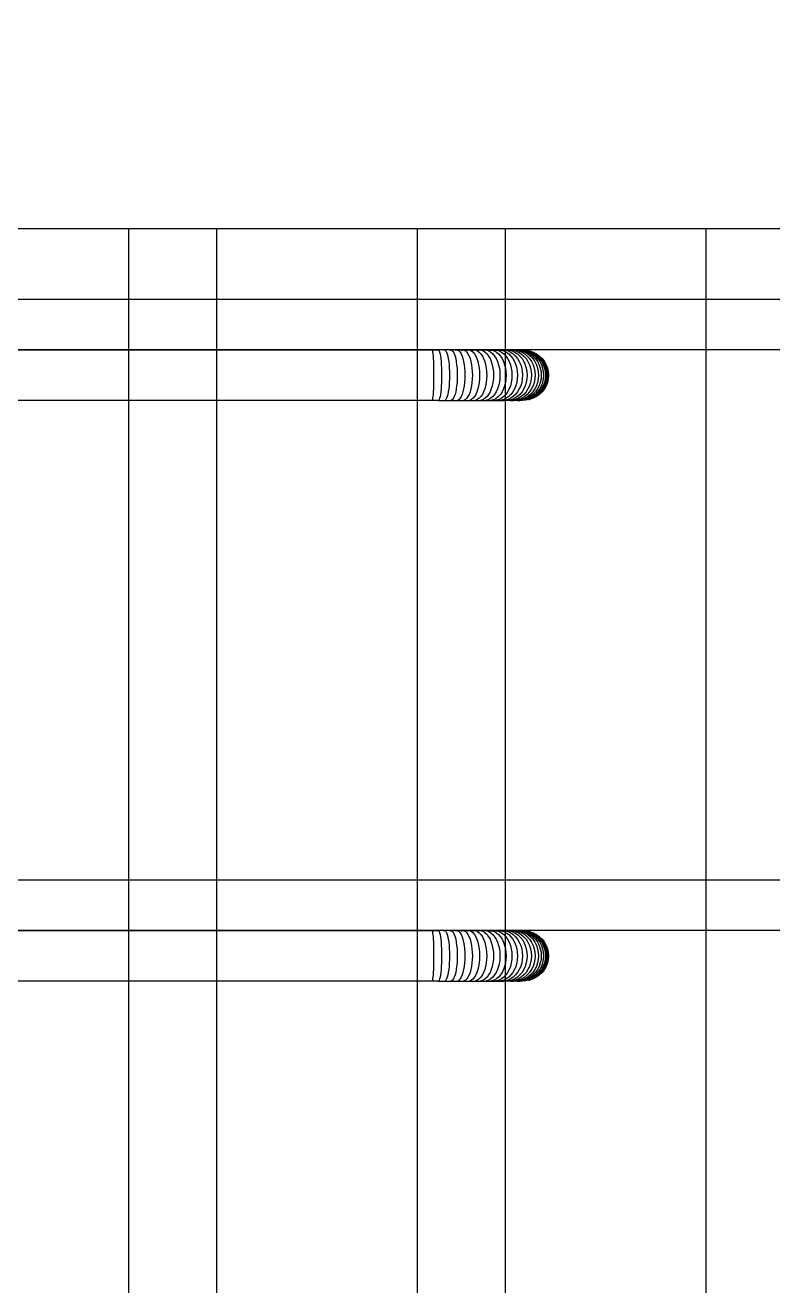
# Model space of a CAD drawing. Header units: inches. Extents: x 31 to 716, y 21 to 143.
# Drawn here: x 224.94 to 226.17, y 84.059 to 86.133 of the extents above; entities that cross this region are included whole.
import ezdxf

# ---------------------------------------------------------------- set-up
doc = ezdxf.new("R2010")
doc.units = ezdxf.units.IN
doc.header["$MEASUREMENT"] = 0
doc.layers.add('A-LIN-10', color=1, linetype='Continuous')
doc.layers.add('INNO-RFT-Y', color=2, linetype='Continuous')

# ---------------------------------------------------------------- blocks, each defined once
blk = doc.blocks.new('rebar red')
at = {"color": 1}
for p, q in [((-50.96601, -96.53518), (-50.74187, -96.53518)), ((-50.74247, -96.53526), (-50.74187, -96.53518)), ((-50.74187, -96.53518), (-50.74127, -96.53526)), ((-50.74187, -96.53518), (-50.73662, -96.53518)), ((-50.73662, -96.53518), (-50.73482, -96.53518)), ((-50.73662, -96.53518), (-50.7348, -96.5352)), ((-50.73489, -96.53526), (-50.73485, -96.53526)), ((-50.73485, -96.53526), (-50.73482, -96.53518)), ((-50.73485, -96.53526), (-50.7348, -96.5352)), ((-50.73482, -96.53518), (-50.7348, -96.5352)), ((-50.73482, -96.53518), (-50.73478, -96.53518)), ((-50.7348, -96.5352), (-50.73478, -96.53518)), ((-50.7348, -96.5352), (-50.73303, -96.53518)), ((-50.7348, -96.5352), (-50.73475, -96.53526)), ((-50.73478, -96.53518), (-50.73303, -96.53518)), ((-50.73478, -96.53518), (-50.73475, -96.53526)), ((-50.73475, -96.53526), (-50.73469, -96.53547)), ((-50.73475, -96.53526), (-50.73471, -96.53526)), ((-50.73469, -96.53547), (-50.73463, -96.53583)), ((-50.73463, -96.53583), (-50.73457, -96.53632)), ((-50.73457, -96.53632), (-50.73451, -96.53694)), ((-50.73451, -96.53694), (-50.73447, -96.53767)), ((-50.73447, -96.53767), (-50.73442, -96.53849)), ((-50.73316, -96.53526), (-50.73308, -96.53526)), ((-50.73308, -96.53526), (-50.73303, -96.53518)), ((-50.73308, -96.53526), (-50.73299, -96.5352)), ((-50.73303, -96.53518), (-50.73299, -96.5352)), ((-50.73299, -96.5352), (-50.73295, -96.53518)), ((-50.73295, -96.53518), (-50.7329, -96.53526)), ((-50.73125, -96.53518), (-50.73295, -96.53518)), ((-50.7329, -96.53526), (-50.73277, -96.53547)), ((-50.7329, -96.53526), (-50.73281, -96.53526)), ((-50.73277, -96.53547), (-50.73264, -96.53583)), ((-50.73264, -96.53583), (-50.73252, -96.53632)), ((-50.73252, -96.53632), (-50.73241, -96.53694)), ((-50.73241, -96.53694), (-50.73232, -96.53767)), ((-50.73232, -96.53767), (-50.73224, -96.53849)), ((-50.73145, -96.53526), (-50.73134, -96.53526)), ((-50.73134, -96.53526), (-50.73125, -96.53518)), ((-50.73125, -96.53518), (-50.73119, -96.5352)), ((-50.73119, -96.5352), (-50.73113, -96.53518)), ((-50.73113, -96.53518), (-50.73105, -96.53526)), ((-50.7295, -96.53518), (-50.73113, -96.53518)), ((-50.73105, -96.53526), (-50.73086, -96.53547)), ((-50.73105, -96.53526), (-50.73093, -96.53526)), ((-50.73086, -96.53547), (-50.73067, -96.53583)), ((-50.73067, -96.53583), (-50.7305, -96.53632)), ((-50.7305, -96.53632), (-50.73033, -96.53694)), ((-50.73033, -96.53694), (-50.73019, -96.53767)), ((-50.73019, -96.53767), (-50.73007, -96.53849)), ((-50.72977, -96.53526), (-50.72961, -96.53526)), ((-50.72961, -96.53526), (-50.7295, -96.53518)), ((-50.7295, -96.53518), (-50.72942, -96.5352)), ((-50.72942, -96.5352), (-50.72934, -96.53518)), ((-50.72934, -96.53518), (-50.72924, -96.53526)), ((-50.72778, -96.53518), (-50.72934, -96.53518)), ((-50.72924, -96.53526), (-50.72898, -96.53547)), ((-50.72924, -96.53526), (-50.72907, -96.53526)), ((-50.72898, -96.53547), (-50.72873, -96.53583)), ((-50.72873, -96.53583), (-50.72849, -96.53632)), ((-50.72849, -96.53632), (-50.72828, -96.53694)), ((-50.72828, -96.53694), (-50.72809, -96.53767)), ((-50.72811, -96.53526), (-50.72792, -96.53526)), ((-50.72809, -96.53767), (-50.72793, -96.53849)), ((-50.72792, -96.53526), (-50.72778, -96.53518)), ((-50.72778, -96.53518), (-50.72768, -96.5352)), ((-50.72758, -96.53518), (-50.72768, -96.5352)), ((-50.72758, -96.53518), (-50.72745, -96.53526)), ((-50.7261, -96.53518), (-50.72758, -96.53518)), ((-50.72745, -96.53526), (-50.72713, -96.53547)), ((-50.72745, -96.53526), (-50.72725, -96.53526)), ((-50.72713, -96.53547), (-50.72682, -96.53583)), ((-50.72682, -96.53583), (-50.72653, -96.53632)), ((-50.72653, -96.53632), (-50.72626, -96.53694)), ((-50.72649, -96.53526), (-50.72627, -96.53526)), ((-50.72627, -96.53526), (-50.7261, -96.53518)), ((-50.72626, -96.53694), (-50.72603, -96.53767)), ((-50.7261, -96.53518), (-50.72598, -96.5352)), ((-50.72603, -96.53767), (-50.72583, -96.53849)), ((-50.72598, -96.5352), (-50.72587, -96.53518)), ((-50.72587, -96.53518), (-50.7257, -96.53526)), ((-50.72446, -96.53518), (-50.72587, -96.53518)), ((-50.7257, -96.53526), (-50.72532, -96.53547)), ((-50.7257, -96.53526), (-50.72547, -96.53526)), ((-50.72532, -96.53547), (-50.72495, -96.53583)), ((-50.72495, -96.53583), (-50.72461, -96.53632)), ((-50.72491, -96.53526), (-50.72466, -96.53526)), ((-50.72466, -96.53526), (-50.72446, -96.53518)), ((-50.72461, -96.53632), (-50.72429, -96.53694)), ((-50.72446, -96.53518), (-50.72433, -96.5352)), ((-50.72433, -96.5352), (-50.7242, -96.53518)), ((-50.72429, -96.53694), (-50.72401, -96.53767)), ((-50.7242, -96.53518), (-50.724, -96.53526)), ((-50.72287, -96.53518), (-50.7242, -96.53518)), ((-50.72401, -96.53767), (-50.72378, -96.53849)), ((-50.724, -96.53526), (-50.72356, -96.53547)), ((-50.724, -96.53526), (-50.72374, -96.53526)), ((-50.72356, -96.53547), (-50.72313, -96.53583)), ((-50.72338, -96.53526), (-50.72311, -96.53526)), ((-50.72313, -96.53583), (-50.72274, -96.53632)), ((-50.72311, -96.53526), (-50.72287, -96.53518)), ((-50.72287, -96.53518), (-50.72273, -96.5352)), ((-50.72274, -96.53632), (-50.72237, -96.53694)), ((-50.72273, -96.5352), (-50.72258, -96.53518)), ((-50.72258, -96.53518), (-50.72236, -96.53526)), ((-50.72134, -96.53518), (-50.72258, -96.53518)), ((-50.72237, -96.53694), (-50.72205, -96.53767)), ((-50.72236, -96.53526), (-50.72186, -96.53547)), ((-50.72236, -96.53526), (-50.72206, -96.53526)), ((-50.72205, -96.53767), (-50.72178, -96.53849)), ((-50.72191, -96.53526), (-50.72161, -96.53526)), ((-50.72186, -96.53547), (-50.72137, -96.53583)), ((-50.72161, -96.53526), (-50.72134, -96.53518)), ((-50.72137, -96.53583), (-50.72092, -96.53632)), ((-50.72134, -96.53518), (-50.72119, -96.5352)), ((-50.72119, -96.5352), (-50.72103, -96.53518)), ((-50.72103, -96.53518), (-50.72077, -96.53526)), ((-50.71988, -96.53518), (-50.72103, -96.53518)), ((-50.72092, -96.53632), (-50.72051, -96.53694)), ((-50.72077, -96.53526), (-50.72021, -96.53547)), ((-50.72077, -96.53526), (-50.72019, -96.53526)), ((-50.72051, -96.53694), (-50.72015, -96.53767)), ((-50.72021, -96.53547), (-50.71968, -96.53583)), ((-50.72019, -96.53526), (-50.71988, -96.53518)), ((-50.72015, -96.53767), (-50.71984, -96.53849)), ((-50.71988, -96.53518), (-50.71972, -96.5352)), ((-50.71972, -96.5352), (-50.71955, -96.53518)), ((-50.71968, -96.53583), (-50.71918, -96.53632)), ((-50.71955, -96.53518), (-50.71925, -96.53526)), ((-50.71849, -96.53518), (-50.71955, -96.53518)), ((-50.71925, -96.53526), (-50.71916, -96.53526)), ((-50.71918, -96.53632), (-50.71872, -96.53694)), ((-50.71916, -96.53526), (-50.71904, -96.53524)), ((-50.71916, -96.53526), (-50.71864, -96.53547)), ((-50.71904, -96.53524), (-50.71892, -96.53526)), ((-50.71892, -96.53526), (-50.71884, -96.53526)), ((-50.71884, -96.53526), (-50.71849, -96.53518)), ((-50.71884, -96.53526), (-50.7179, -96.53526)), ((-50.71872, -96.53694), (-50.71832, -96.53767)), ((-50.71864, -96.53547), (-50.71806, -96.53583)), ((-50.71849, -96.53518), (-50.71832, -96.5352)), ((-50.71832, -96.5352), (-50.71815, -96.53518)), ((-50.71832, -96.53767), (-50.71798, -96.53849)), ((-50.71815, -96.53518), (-50.7179, -96.53526)), ((-50.71806, -96.53583), (-50.71751, -96.53632)), ((-50.7179, -96.53526), (-50.71785, -96.53525)), ((-50.71785, -96.53525), (-50.71781, -96.53526)), ((-50.71767, -96.53523), (-50.71781, -96.53526)), ((-50.71781, -96.53526), (-50.71715, -96.53547)), ((-50.71767, -96.53523), (-50.71756, -96.53526)), ((-50.71756, -96.53526), (-50.71751, -96.53525)), ((-50.71751, -96.53525), (-50.71746, -96.53526)), ((-50.71751, -96.53632), (-50.71701, -96.53694)), ((-50.71746, -96.53526), (-50.71717, -96.53518)), ((-50.71746, -96.53526), (-50.71671, -96.53526)), ((-50.71717, -96.53518), (-50.717, -96.5352)), ((-50.71715, -96.53547), (-50.71652, -96.53583)), ((-50.71701, -96.53694), (-50.71657, -96.53767)), ((-50.71683, -96.53518), (-50.717, -96.5352)), ((-50.717, -96.5352), (-50.71671, -96.53526)), ((-50.71683, -96.53518), (-50.71658, -96.53524)), ((-50.71671, -96.53526), (-50.71658, -96.53524)), ((-50.71658, -96.53524), (-50.71645, -96.53526)), ((-50.71657, -96.53767), (-50.71619, -96.53849)), ((-50.71652, -96.53583), (-50.71592, -96.53632)), ((-50.71639, -96.53523), (-50.71645, -96.53526)), ((-50.71645, -96.53526), (-50.71638, -96.53526)), ((-50.71623, -96.53524), (-50.71639, -96.53523)), ((-50.71638, -96.53526), (-50.71623, -96.53524)), ((-50.71638, -96.53526), (-50.71574, -96.53547)), ((-50.71623, -96.53524), (-50.71609, -96.53526)), ((-50.71609, -96.53526), (-50.71594, -96.53518)), ((-50.71609, -96.53526), (-50.71577, -96.5352)), ((-50.71609, -96.53526), (-50.71561, -96.53526)), ((-50.71594, -96.53518), (-50.71577, -96.5352)), ((-50.71592, -96.53632), (-50.71538, -96.53694)), ((-50.71577, -96.5352), (-50.71559, -96.53518)), ((-50.71577, -96.5352), (-50.71561, -96.53526)), ((-50.71574, -96.53547), (-50.71506, -96.53583)), ((-50.71561, -96.53526), (-50.71539, -96.53524)), ((-50.71559, -96.53518), (-50.71539, -96.53524)), ((-50.71539, -96.53524), (-50.71528, -96.53526)), ((-50.71538, -96.53694), (-50.7149, -96.53767)), ((-50.71528, -96.53526), (-50.71523, -96.53525)), ((-50.71521, -96.53522), (-50.71523, -96.53525)), ((-50.71523, -96.53525), (-50.71517, -96.53526)), ((-50.71517, -96.53526), (-50.71521, -96.53522)), ((-50.71517, -96.53526), (-50.71504, -96.53523)), ((-50.71517, -96.53526), (-50.71442, -96.53547)), ((-50.71506, -96.53583), (-50.71442, -96.53632)), ((-50.71504, -96.53523), (-50.7148, -96.53518)), ((-50.71504, -96.53523), (-50.71481, -96.53526)), ((-50.7149, -96.53767), (-50.7145, -96.53849)), ((-50.71481, -96.53526), (-50.71461, -96.53526)), ((-50.7148, -96.53518), (-50.71463, -96.5352)), ((-50.71463, -96.5352), (-50.71445, -96.53518)), ((-50.71461, -96.53526), (-50.71445, -96.53518)), ((-50.71461, -96.53526), (-50.71428, -96.53526)), ((-50.71429, -96.53523), (-50.71445, -96.53518)), ((-50.71445, -96.53518), (-50.71428, -96.53526)), ((-50.71442, -96.53547), (-50.7137, -96.53583)), ((-50.71442, -96.53632), (-50.71384, -96.53694)), ((-50.71411, -96.53521), (-50.71429, -96.53523)), ((-50.71428, -96.53526), (-50.71413, -96.53524)), ((-50.71413, -96.53524), (-50.71411, -96.53521)), ((-50.71411, -96.53521), (-50.71399, -96.53526)), ((-50.71399, -96.53526), (-50.71395, -96.53523)), ((-50.71395, -96.53523), (-50.71375, -96.53518)), ((-50.71395, -96.53523), (-50.71319, -96.53547)), ((-50.71395, -96.53523), (-50.71369, -96.53526)), ((-50.71384, -96.53694), (-50.71333, -96.53767)), ((-50.71375, -96.53518), (-50.71359, -96.5352)), ((-50.7137, -96.53583), (-50.71302, -96.53632)), ((-50.71369, -96.53526), (-50.71363, -96.53526)), ((-50.71363, -96.53526), (-50.71359, -96.5352)), ((-50.71363, -96.53526), (-50.71338, -96.53526)), ((-50.71342, -96.53518), (-50.71359, -96.5352)), ((-50.71359, -96.5352), (-50.71338, -96.53526)), ((-50.71329, -96.53522), (-50.71342, -96.53518)), ((-50.71338, -96.53526), (-50.71329, -96.53522)), ((-50.71333, -96.53767), (-50.71289, -96.53849)), ((-50.71313, -96.53524), (-50.71329, -96.53522)), ((-50.71319, -96.53547), (-50.71243, -96.53583)), ((-50.71313, -96.53524), (-50.71296, -96.53522)), ((-50.71302, -96.53632), (-50.7124, -96.53694)), ((-50.71296, -96.53522), (-50.7128, -96.53518)), ((-50.71296, -96.53522), (-50.7129, -96.53526)), ((-50.7129, -96.53526), (-50.71287, -96.53526)), ((-50.71287, -96.53526), (-50.71271, -96.53524)), ((-50.71287, -96.53526), (-50.71207, -96.53547)), ((-50.7128, -96.53518), (-50.71264, -96.5352)), ((-50.71271, -96.53524), (-50.71264, -96.5352)), ((-50.71271, -96.53524), (-50.71258, -96.53526)), ((-50.71264, -96.5352), (-50.71248, -96.53518)), ((-50.71258, -96.53526), (-50.71255, -96.53526)), ((-50.71255, -96.53526), (-50.71239, -96.53522)), ((-50.71248, -96.53518), (-50.71239, -96.53522)), ((-50.71243, -96.53583), (-50.71172, -96.53632)), ((-50.7124, -96.53694), (-50.71185, -96.53767)), ((-50.71239, -96.53522), (-50.71224, -96.53523)), ((-50.71224, -96.53523), (-50.71216, -96.53526)), ((-50.71216, -96.53526), (-50.71207, -96.53522)), ((-50.71207, -96.53522), (-50.71203, -96.53525)), ((-50.71207, -96.53547), (-50.71127, -96.53583)), ((-50.71203, -96.53525), (-50.71196, -96.53518)), ((-50.71203, -96.53525), (-50.71192, -96.53526)), ((-50.71196, -96.53518), (-50.71186, -96.53523)), ((-50.71192, -96.53526), (-50.71186, -96.53523)), ((-50.71186, -96.53523), (-50.7118, -96.53519)), ((-50.71185, -96.53767), (-50.71139, -96.53849)), ((-50.71165, -96.53518), (-50.7118, -96.53519)), ((-50.7118, -96.53519), (-50.71174, -96.53524)), ((-50.71174, -96.53524), (-50.71165, -96.53518)), ((-50.71174, -96.53524), (-50.71158, -96.53526)), ((-50.71172, -96.53632), (-50.71106, -96.53694)), ((-50.71159, -96.53521), (-50.71165, -96.53518)), ((-50.71159, -96.53521), (-50.71155, -96.53526)), ((-50.71158, -96.53526), (-50.71155, -96.53526)), ((-50.71155, -96.53526), (-50.71146, -96.53522)), ((-50.71155, -96.53526), (-50.71105, -96.53547)), ((-50.71146, -96.53522), (-50.71143, -96.5352)), ((-50.71146, -96.53522), (-50.71132, -96.53526)), ((-50.71143, -96.5352), (-50.7113, -96.53521)), ((-50.71129, -96.53524), (-50.71143, -96.5352)), ((-50.71132, -96.53526), (-50.71129, -96.53524)), ((-50.7113, -96.53521), (-50.71121, -96.53518)), ((-50.71129, -96.53524), (-50.71117, -96.53524)), ((-50.71127, -96.53583), (-50.71052, -96.53632)), ((-50.71121, -96.53518), (-50.71117, -96.53524)), ((-50.71117, -96.53524), (-50.71113, -96.53522)), ((-50.71113, -96.53522), (-50.71108, -96.53519)), ((-50.71113, -96.53522), (-50.71104, -96.53526)), ((-50.71108, -96.53519), (-50.71094, -96.53518)), ((-50.71108, -96.53519), (-50.71101, -96.53523)), ((-50.71106, -96.53694), (-50.71049, -96.53767)), ((-50.71105, -96.53547), (-50.71021, -96.53583)), ((-50.71104, -96.53526), (-50.71085, -96.53526)), ((-50.71101, -96.53523), (-50.71094, -96.53518)), ((-50.7109, -96.53521), (-50.71094, -96.53518)), ((-50.71088, -96.53524), (-50.7109, -96.53521)), ((-50.7109, -96.53521), (-50.71085, -96.53526)), ((-50.71078, -96.53522), (-50.71088, -96.53524)), ((-50.71085, -96.53526), (-50.71078, -96.53522)), ((-50.71078, -96.53522), (-50.71076, -96.5352)), ((-50.71078, -96.53522), (-50.71072, -96.53526)), ((-50.71076, -96.5352), (-50.71064, -96.53523)), ((-50.71064, -96.53523), (-50.71072, -96.53526)), ((-50.71072, -96.53526), (-50.71065, -96.53526)), ((-50.71065, -96.53526), (-50.71055, -96.53523)), ((-50.71065, -96.53526), (-50.71064, -96.53523)), ((-50.71065, -96.53526), (-50.71014, -96.53547)), ((-50.71064, -96.53523), (-50.71058, -96.53518)), ((-50.71055, -96.53523), (-50.71064, -96.53523)), ((-50.71058, -96.53518), (-50.71055, -96.53523)), ((-50.71055, -96.53523), (-50.7105, -96.53522)), ((-50.71055, -96.53523), (-50.7105, -96.53526)), ((-50.71052, -96.53632), (-50.70984, -96.53694)), ((-50.7105, -96.53522), (-50.71045, -96.53524)), ((-50.7105, -96.53526), (-50.71045, -96.53524)), ((-50.71049, -96.53767), (-50.71, -96.53849)), ((-50.71045, -96.53524), (-50.71041, -96.53522)), ((-50.71041, -96.53522), (-50.71034, -96.53518)), ((-50.71041, -96.53522), (-50.71037, -96.53526)), ((-50.71037, -96.53526), (-50.71032, -96.53525)), ((-50.71034, -96.53518), (-50.71022, -96.53521)), ((-50.71032, -96.53525), (-50.71027, -96.53526)), ((-50.71027, -96.53526), (-50.7102, -96.53526)), ((-50.71017, -96.53524), (-50.71022, -96.53521)), ((-50.71022, -96.53521), (-50.7102, -96.53526)), ((-50.71021, -96.53583), (-50.70943, -96.53632)), ((-50.7102, -96.53526), (-50.71014, -96.53526)), ((-50.71014, -96.53526), (-50.71017, -96.53524)), ((-50.71014, -96.53526), (-50.71009, -96.53525)), ((-50.71014, -96.53547), (-50.70927, -96.53583)), ((-50.71009, -96.53525), (-50.71006, -96.53518)), ((-50.70998, -96.53526), (-50.71009, -96.53525)), ((-50.71006, -96.53518), (-50.71, -96.53521)), ((-50.71, -96.53521), (-50.70998, -96.53526)), ((-50.70998, -96.53526), (-50.70993, -96.53523)), ((-50.70993, -96.53523), (-50.70987, -96.53524)), ((-50.70987, -96.53524), (-50.70985, -96.53518)), ((-50.70987, -96.53524), (-50.7098, -96.53522)), ((-50.7098, -96.53522), (-50.70985, -96.53518)), ((-50.70984, -96.53694), (-50.70923, -96.53767)), ((-50.7098, -96.53522), (-50.70974, -96.53523)), ((-50.70974, -96.53523), (-50.70971, -96.53521)), ((-50.70974, -96.53523), (-50.70934, -96.53547)), ((-50.70971, -96.53521), (-50.70965, -96.53518)), ((-50.70962, -96.53521), (-50.70971, -96.53521)), ((-50.70965, -96.53518), (-50.70962, -96.53521)), ((-50.70962, -96.53521), (-50.7096, -96.53522)), ((-50.70962, -96.53521), (-50.70961, -96.53526)), ((-50.70961, -96.53526), (-50.7096, -96.53522)), ((-50.70961, -96.53526), (-50.70866, -96.53547)), ((-50.70961, -96.53526), (-50.70936, -96.53526)), ((-50.7096, -96.53522), (-50.70952, -96.53521)), ((-50.70949, -96.53518), (-50.70952, -96.53521)), ((-50.70952, -96.53521), (-50.70949, -96.53521)), ((-50.70945, -96.5352), (-50.70949, -96.53518)), ((-50.70949, -96.53521), (-50.70945, -96.5352)), ((-50.70939, -96.5352), (-50.70945, -96.5352)), ((-50.70943, -96.53632), (-50.70872, -96.53694)), ((-50.70939, -96.5352), (-50.70935, -96.53518)), ((-50.70939, -96.5352), (-50.70936, -96.53526)), ((-50.70936, -96.53526), (-50.70931, -96.5352)), ((-50.70936, -96.53526), (-50.70907, -96.53526)), ((-50.70935, -96.53518), (-50.70931, -96.5352)), ((-50.70934, -96.53547), (-50.70845, -96.53583)), ((-50.70925, -96.53518), (-50.70931, -96.5352)), ((-50.70927, -96.53583), (-50.70847, -96.53632)), ((-50.70921, -96.53519), (-50.70925, -96.53518)), ((-50.70923, -96.53767), (-50.70872, -96.53849)), ((-50.70921, -96.53519), (-50.70918, -96.53518)), ((-50.70915, -96.53518), (-50.70921, -96.53519)), ((-50.70918, -96.53518), (-50.70912, -96.53518)), ((-50.70918, -96.53518), (-50.70915, -96.53518)), ((-50.70912, -96.53518), (-50.70915, -96.53518)), ((-50.70915, -96.53518), (-50.70907, -96.53526)), ((-50.70912, -96.53518), (-50.70886, -96.53526)), ((-50.70907, -96.53526), (-50.7081, -96.53547)), ((-50.70907, -96.53526), (-50.70886, -96.53526)), ((-50.7081, -96.53526), (-50.70886, -96.53526)), ((-50.70872, -96.53694), (-50.70809, -96.53767)), ((-50.70866, -96.53547), (-50.70775, -96.53583)), ((-50.70847, -96.53632), (-50.70773, -96.53694)), ((-50.70845, -96.53583), (-50.70762, -96.53632)), ((-50.7081, -96.53526), (-50.70734, -96.53547)), ((-50.7081, -96.53526), (-50.70766, -96.53547)), ((-50.7081, -96.53547), (-50.70717, -96.53583)), ((-50.70809, -96.53767), (-50.70756, -96.53849)), ((-50.70775, -96.53583), (-50.70689, -96.53632)), ((-50.70773, -96.53694), (-50.70708, -96.53767)), ((-50.70766, -96.53547), (-50.70672, -96.53583)), ((-50.70762, -96.53632), (-50.70686, -96.53694)), ((-50.70734, -96.53547), (-50.70704, -96.53547)), ((-50.70717, -96.53583), (-50.7063, -96.53632)), ((-50.70708, -96.53767), (-50.70653, -96.53849)), ((-50.70704, -96.53547), (-50.70628, -96.53583)), ((-50.70704, -96.53547), (-50.70639, -96.53583)), ((-50.70689, -96.53632), (-50.70612, -96.53694)), ((-50.70686, -96.53694), (-50.70619, -96.53767)), ((-50.70672, -96.53583), (-50.70583, -96.53632)), ((-50.70639, -96.53583), (-50.7055, -96.53632)), ((-50.7063, -96.53632), (-50.7055, -96.53694)), ((-50.70613, -96.53583), (-50.70628, -96.53583)), ((-50.70619, -96.53767), (-50.70562, -96.53849)), ((-50.70613, -96.53583), (-50.7053, -96.53632)), ((-50.70613, -96.53583), (-50.70604, -96.53583)), ((-50.70612, -96.53694), (-50.70543, -96.53767)), ((-50.70604, -96.53583), (-50.70511, -96.53632)), ((-50.70583, -96.53632), (-50.70503, -96.53694)), ((-50.7055, -96.53632), (-50.70468, -96.53694)), ((-50.7055, -96.53694), (-50.7048, -96.53767)), ((-50.70543, -96.53767), (-50.70485, -96.53849)), ((-50.7053, -96.53632), (-50.70523, -96.53632)), ((-50.70523, -96.53632), (-50.70448, -96.53694)), ((-50.70511, -96.53632), (-50.70426, -96.53694)), ((-50.70503, -96.53694), (-50.70431, -96.53767)), ((-50.7048, -96.53767), (-50.70421, -96.53849)), ((-50.70468, -96.53694), (-50.70396, -96.53767)), ((-50.70448, -96.53694), (-50.70375, -96.53767)), ((-50.70448, -96.53694), (-50.70441, -96.53694)), ((-50.70441, -96.53694), (-50.70368, -96.53767)), ((-50.70431, -96.53767), (-50.70371, -96.53849)), ((-50.70426, -96.53694), (-50.70351, -96.53767)), ((-50.70396, -96.53767), (-50.70335, -96.53849)), ((-50.70375, -96.53767), (-50.70314, -96.53849)), ((-50.70368, -96.53767), (-50.70307, -96.53849)), ((-50.70351, -96.53767), (-50.70288, -96.53849)), ((-50.73442, -96.53849), (-50.73439, -96.53939)), ((-50.73439, -96.53939), (-50.73437, -96.54035)), ((-50.73437, -96.54035), (-50.73435, -96.54135)), ((-50.73435, -96.54135), (-50.73435, -96.54238)), ((-50.73224, -96.53849), (-50.73218, -96.53939)), ((-50.73218, -96.53939), (-50.73213, -96.54035)), ((-50.73213, -96.54035), (-50.7321, -96.54135)), ((-50.7321, -96.54135), (-50.73209, -96.54238)), ((-50.73007, -96.53849), (-50.72998, -96.53939)), ((-50.72998, -96.53939), (-50.72991, -96.54035)), ((-50.72991, -96.54035), (-50.72986, -96.54135)), ((-50.72986, -96.54135), (-50.72985, -96.54238)), ((-50.72793, -96.53849), (-50.72781, -96.53939)), ((-50.72781, -96.53939), (-50.72771, -96.54035)), ((-50.72771, -96.54035), (-50.72766, -96.54135)), ((-50.72766, -96.54135), (-50.72764, -96.54238)), ((-50.72583, -96.53849), (-50.72568, -96.53939)), ((-50.72568, -96.53939), (-50.72556, -96.54035)), ((-50.72556, -96.54035), (-50.72549, -96.54135)), ((-50.72549, -96.54135), (-50.72547, -96.54238)), ((-50.72378, -96.53849), (-50.72359, -96.53939)), ((-50.72359, -96.53939), (-50.72345, -96.54035)), ((-50.72345, -96.54035), (-50.72337, -96.54135)), ((-50.72337, -96.54135), (-50.72334, -96.54238)), ((-50.72178, -96.53849), (-50.72156, -96.53939)), ((-50.72156, -96.53939), (-50.7214, -96.54035)), ((-50.7214, -96.54035), (-50.72131, -96.54135)), ((-50.72131, -96.54135), (-50.72127, -96.54238)), ((-50.71984, -96.53849), (-50.7196, -96.53939)), ((-50.7196, -96.53939), (-50.71942, -96.54035)), ((-50.71942, -96.54035), (-50.71931, -96.54135)), ((-50.71931, -96.54135), (-50.71927, -96.54238)), ((-50.71798, -96.53849), (-50.7177, -96.53939)), ((-50.7177, -96.53939), (-50.7175, -96.54035)), ((-50.7175, -96.54035), (-50.71738, -96.54135)), ((-50.71738, -96.54135), (-50.71734, -96.54238)), ((-50.71619, -96.53849), (-50.71589, -96.53939)), ((-50.71589, -96.53939), (-50.71567, -96.54035)), ((-50.71567, -96.54035), (-50.71554, -96.54135)), ((-50.71554, -96.54135), (-50.7155, -96.54238)), ((-50.7145, -96.53849), (-50.71417, -96.53939)), ((-50.71417, -96.53939), (-50.71393, -96.54035)), ((-50.71393, -96.54035), (-50.71379, -96.54135)), ((-50.71379, -96.54135), (-50.71374, -96.54238)), ((-50.71289, -96.53849), (-50.71254, -96.53939)), ((-50.71254, -96.53939), (-50.71229, -96.54035)), ((-50.71229, -96.54035), (-50.71214, -96.54135)), ((-50.71214, -96.54135), (-50.71209, -96.54238)), ((-50.71139, -96.53849), (-50.71102, -96.53939)), ((-50.71102, -96.53939), (-50.71075, -96.54035)), ((-50.71075, -96.54035), (-50.71059, -96.54135)), ((-50.71059, -96.54135), (-50.71053, -96.54238)), ((-50.71, -96.53849), (-50.70961, -96.53939)), ((-50.70961, -96.53939), (-50.70932, -96.54035)), ((-50.70932, -96.54035), (-50.70915, -96.54135)), ((-50.70915, -96.54135), (-50.70909, -96.54238)), ((-50.70872, -96.53849), (-50.70831, -96.53939)), ((-50.70831, -96.53939), (-50.70801, -96.54035)), ((-50.70801, -96.54035), (-50.70783, -96.54135)), ((-50.70783, -96.54135), (-50.70777, -96.54238)), ((-50.70756, -96.53849), (-50.70713, -96.53939)), ((-50.70713, -96.53939), (-50.70682, -96.54035)), ((-50.70682, -96.54035), (-50.70663, -96.54135)), ((-50.70663, -96.54135), (-50.70657, -96.54238)), ((-50.70653, -96.53849), (-50.70608, -96.53939)), ((-50.70608, -96.53939), (-50.70576, -96.54035)), ((-50.70576, -96.54035), (-50.70557, -96.54135)), ((-50.70562, -96.53849), (-50.70516, -96.53939)), ((-50.70557, -96.54135), (-50.7055, -96.54238)), ((-50.70516, -96.53939), (-50.70483, -96.54035)), ((-50.70485, -96.53849), (-50.70438, -96.53939)), ((-50.70483, -96.54035), (-50.70463, -96.54135)), ((-50.70463, -96.54135), (-50.70456, -96.54238)), ((-50.70438, -96.53939), (-50.70404, -96.54035)), ((-50.70421, -96.53849), (-50.70373, -96.53939)), ((-50.70404, -96.54035), (-50.70383, -96.54135)), ((-50.70383, -96.54135), (-50.70376, -96.54238)), ((-50.70373, -96.53939), (-50.70339, -96.54035)), ((-50.70371, -96.53849), (-50.70323, -96.53939)), ((-50.70339, -96.54035), (-50.70318, -96.54135)), ((-50.70335, -96.53849), (-50.70286, -96.53939)), ((-50.70323, -96.53939), (-50.70288, -96.54035)), ((-50.70318, -96.54135), (-50.7031, -96.54238)), ((-50.70314, -96.53849), (-50.70265, -96.53939)), ((-50.70307, -96.53849), (-50.70258, -96.53939)), ((-50.70288, -96.53849), (-50.70237, -96.53939)), ((-50.70288, -96.54035), (-50.70266, -96.54135)), ((-50.70286, -96.53939), (-50.70251, -96.54035)), ((-50.70266, -96.54135), (-50.70259, -96.54238)), ((-50.70265, -96.53939), (-50.70229, -96.54035)), ((-50.70258, -96.53939), (-50.70222, -96.54035)), ((-50.70251, -96.54035), (-50.70229, -96.54135)), ((-50.70246, -96.54135), (-50.70239, -96.54238)), ((-50.70237, -96.53939), (-50.702, -96.54035)), ((-50.70229, -96.54035), (-50.70207, -96.54135)), ((-50.70229, -96.54135), (-50.70222, -96.54238)), ((-50.70222, -96.54035), (-50.702, -96.54135)), ((-50.70207, -96.54135), (-50.702, -96.54238)), ((-50.702, -96.54035), (-50.70177, -96.54135)), ((-50.702, -96.54135), (-50.70193, -96.54238)), ((-50.70177, -96.54135), (-50.7017, -96.54238)), ((-50.73437, -96.5444), (-50.73439, -96.54536)), ((-50.73435, -96.5434), (-50.73437, -96.5444)), ((-50.73435, -96.54238), (-50.73435, -96.5434)), ((-50.73213, -96.5444), (-50.73218, -96.54536)), ((-50.7321, -96.5434), (-50.73213, -96.5444)), ((-50.73209, -96.54238), (-50.7321, -96.5434)), ((-50.72991, -96.5444), (-50.72998, -96.54536)), ((-50.72986, -96.5434), (-50.72991, -96.5444)), ((-50.72985, -96.54238), (-50.72986, -96.5434)), ((-50.72771, -96.5444), (-50.72781, -96.54536)), ((-50.72766, -96.5434), (-50.72771, -96.5444)), ((-50.72764, -96.54238), (-50.72766, -96.5434)), ((-50.72556, -96.5444), (-50.72568, -96.54536)), ((-50.72549, -96.5434), (-50.72556, -96.5444)), ((-50.72547, -96.54238), (-50.72549, -96.5434)), ((-50.72345, -96.5444), (-50.72359, -96.54536)), ((-50.72337, -96.5434), (-50.72345, -96.5444)), ((-50.72334, -96.54238), (-50.72337, -96.5434)), ((-50.7214, -96.5444), (-50.72156, -96.54536)), ((-50.72131, -96.5434), (-50.7214, -96.5444)), ((-50.72127, -96.54238), (-50.72131, -96.5434)), ((-50.71942, -96.5444), (-50.7196, -96.54536)), ((-50.71931, -96.5434), (-50.71942, -96.5444)), ((-50.71927, -96.54238), (-50.71931, -96.5434)), ((-50.7175, -96.5444), (-50.7177, -96.54536)), ((-50.71738, -96.5434), (-50.7175, -96.5444)), ((-50.71734, -96.54238), (-50.71738, -96.5434)), ((-50.71567, -96.5444), (-50.71589, -96.54536)), ((-50.71554, -96.5434), (-50.71567, -96.5444)), ((-50.7155, -96.54238), (-50.71554, -96.5434)), ((-50.71393, -96.5444), (-50.71417, -96.54536)), ((-50.71379, -96.5434), (-50.71393, -96.5444)), ((-50.71374, -96.54238), (-50.71379, -96.5434)), ((-50.71229, -96.5444), (-50.71254, -96.54536)), ((-50.71214, -96.5434), (-50.71229, -96.5444)), ((-50.71209, -96.54238), (-50.71214, -96.5434)), ((-50.71075, -96.5444), (-50.71102, -96.54536)), ((-50.71059, -96.5434), (-50.71075, -96.5444)), ((-50.71053, -96.54238), (-50.71059, -96.5434)), ((-50.70932, -96.5444), (-50.70961, -96.54536)), ((-50.70915, -96.5434), (-50.70932, -96.5444)), ((-50.70909, -96.54238), (-50.70915, -96.5434)), ((-50.70801, -96.5444), (-50.70831, -96.54536)), ((-50.70783, -96.5434), (-50.70801, -96.5444)), ((-50.70777, -96.54238), (-50.70783, -96.5434)), ((-50.70682, -96.5444), (-50.70713, -96.54536)), ((-50.70663, -96.5434), (-50.70682, -96.5444)), ((-50.70657, -96.54238), (-50.70663, -96.5434)), ((-50.70576, -96.5444), (-50.70608, -96.54536)), ((-50.70557, -96.5434), (-50.70576, -96.5444)), ((-50.7055, -96.54238), (-50.70557, -96.5434)), ((-50.70483, -96.5444), (-50.70516, -96.54536)), ((-50.70463, -96.5434), (-50.70483, -96.5444)), ((-50.70456, -96.54238), (-50.70463, -96.5434)), ((-50.70404, -96.5444), (-50.70438, -96.54536)), ((-50.70383, -96.5434), (-50.70404, -96.5444)), ((-50.70376, -96.54238), (-50.70383, -96.5434)), ((-50.70339, -96.5444), (-50.70373, -96.54536)), ((-50.70318, -96.5434), (-50.70339, -96.5444)), ((-50.70288, -96.5444), (-50.70323, -96.54536)), ((-50.7031, -96.54238), (-50.70318, -96.5434)), ((-50.70266, -96.5434), (-50.70288, -96.5444)), ((-50.70251, -96.5444), (-50.70286, -96.54536)), ((-50.70259, -96.54238), (-50.70266, -96.5434)), ((-50.70229, -96.5444), (-50.70265, -96.54536)), ((-50.70222, -96.5444), (-50.70258, -96.54536)), ((-50.70229, -96.5434), (-50.70251, -96.5444)), ((-50.70239, -96.54238), (-50.70246, -96.5434)), ((-50.702, -96.5444), (-50.70237, -96.54536)), ((-50.70222, -96.54238), (-50.70229, -96.5434)), ((-50.70207, -96.5434), (-50.70229, -96.5444)), ((-50.702, -96.5434), (-50.70222, -96.5444)), ((-50.702, -96.54238), (-50.70207, -96.5434)), ((-50.70193, -96.54238), (-50.702, -96.5434)), ((-50.70177, -96.5434), (-50.702, -96.5444)), ((-50.7017, -96.54238), (-50.70177, -96.5434)), ((-50.73457, -96.54843), (-50.73463, -96.54892)), ((-50.73451, -96.54781), (-50.73457, -96.54843)), ((-50.73447, -96.54709), (-50.73451, -96.54781)), ((-50.73442, -96.54626), (-50.73447, -96.54709)), ((-50.73439, -96.54536), (-50.73442, -96.54626)), ((-50.73252, -96.54843), (-50.73264, -96.54892)), ((-50.73241, -96.54781), (-50.73252, -96.54843)), ((-50.73232, -96.54709), (-50.73241, -96.54781)), ((-50.73224, -96.54626), (-50.73232, -96.54709)), ((-50.73218, -96.54536), (-50.73224, -96.54626)), ((-50.7305, -96.54843), (-50.73067, -96.54892)), ((-50.73033, -96.54781), (-50.7305, -96.54843)), ((-50.73019, -96.54709), (-50.73033, -96.54781)), ((-50.73007, -96.54626), (-50.73019, -96.54709)), ((-50.72998, -96.54536), (-50.73007, -96.54626)), ((-50.72849, -96.54843), (-50.72873, -96.54892)), ((-50.72828, -96.54781), (-50.72849, -96.54843)), ((-50.72809, -96.54709), (-50.72828, -96.54781)), ((-50.72793, -96.54626), (-50.72809, -96.54709)), ((-50.72781, -96.54536), (-50.72793, -96.54626)), ((-50.72653, -96.54843), (-50.72682, -96.54892)), ((-50.72626, -96.54781), (-50.72653, -96.54843)), ((-50.72603, -96.54709), (-50.72626, -96.54781)), ((-50.72583, -96.54626), (-50.72603, -96.54709)), ((-50.72568, -96.54536), (-50.72583, -96.54626)), ((-50.72461, -96.54843), (-50.72495, -96.54892)), ((-50.72429, -96.54781), (-50.72461, -96.54843)), ((-50.72401, -96.54709), (-50.72429, -96.54781)), ((-50.72378, -96.54626), (-50.72401, -96.54709)), ((-50.72359, -96.54536), (-50.72378, -96.54626)), ((-50.72274, -96.54843), (-50.72313, -96.54892)), ((-50.72237, -96.54781), (-50.72274, -96.54843)), ((-50.72205, -96.54709), (-50.72237, -96.54781)), ((-50.72178, -96.54626), (-50.72205, -96.54709)), ((-50.72156, -96.54536), (-50.72178, -96.54626)), ((-50.72092, -96.54843), (-50.72137, -96.54892)), ((-50.72051, -96.54781), (-50.72092, -96.54843)), ((-50.72015, -96.54709), (-50.72051, -96.54781)), ((-50.71984, -96.54626), (-50.72015, -96.54709)), ((-50.7196, -96.54536), (-50.71984, -96.54626)), ((-50.71918, -96.54843), (-50.71968, -96.54892)), ((-50.71872, -96.54781), (-50.71918, -96.54843)), ((-50.71832, -96.54709), (-50.71872, -96.54781)), ((-50.71798, -96.54626), (-50.71832, -96.54709)), ((-50.71751, -96.54843), (-50.71806, -96.54892)), ((-50.7177, -96.54536), (-50.71798, -96.54626)), ((-50.71701, -96.54781), (-50.71751, -96.54843)), ((-50.71657, -96.54709), (-50.71701, -96.54781)), ((-50.71619, -96.54626), (-50.71657, -96.54709)), ((-50.71592, -96.54843), (-50.71652, -96.54892)), ((-50.71589, -96.54536), (-50.71619, -96.54626)), ((-50.71538, -96.54781), (-50.71592, -96.54843)), ((-50.7149, -96.54709), (-50.71538, -96.54781)), ((-50.71442, -96.54843), (-50.71506, -96.54892)), ((-50.7145, -96.54626), (-50.7149, -96.54709)), ((-50.71417, -96.54536), (-50.7145, -96.54626)), ((-50.71384, -96.54781), (-50.71442, -96.54843)), ((-50.71333, -96.54709), (-50.71384, -96.54781)), ((-50.71302, -96.54843), (-50.7137, -96.54892)), ((-50.71289, -96.54626), (-50.71333, -96.54709)), ((-50.7124, -96.54781), (-50.71302, -96.54843)), ((-50.71254, -96.54536), (-50.71289, -96.54626)), ((-50.71172, -96.54843), (-50.71243, -96.54892)), ((-50.71185, -96.54709), (-50.7124, -96.54781)), ((-50.71139, -96.54626), (-50.71185, -96.54709)), ((-50.71106, -96.54781), (-50.71172, -96.54843)), ((-50.71102, -96.54536), (-50.71139, -96.54626)), ((-50.71052, -96.54843), (-50.71127, -96.54892)), ((-50.71049, -96.54709), (-50.71106, -96.54781)), ((-50.70984, -96.54781), (-50.71052, -96.54843)), ((-50.71, -96.54626), (-50.71049, -96.54709)), ((-50.70943, -96.54843), (-50.71021, -96.54892)), ((-50.70961, -96.54536), (-50.71, -96.54626)), ((-50.70923, -96.54709), (-50.70984, -96.54781)), ((-50.70872, -96.54781), (-50.70943, -96.54843)), ((-50.70847, -96.54843), (-50.70927, -96.54892)), ((-50.70872, -96.54626), (-50.70923, -96.54709)), ((-50.70831, -96.54536), (-50.70872, -96.54626)), ((-50.70809, -96.54709), (-50.70872, -96.54781)), ((-50.70773, -96.54781), (-50.70847, -96.54843)), ((-50.70762, -96.54843), (-50.70845, -96.54892)), ((-50.70756, -96.54626), (-50.70809, -96.54709)), ((-50.70689, -96.54843), (-50.70775, -96.54892)), ((-50.70708, -96.54709), (-50.70773, -96.54781)), ((-50.70686, -96.54781), (-50.70762, -96.54843)), ((-50.70713, -96.54536), (-50.70756, -96.54626)), ((-50.7063, -96.54843), (-50.70717, -96.54892)), ((-50.70653, -96.54626), (-50.70708, -96.54709)), ((-50.70612, -96.54781), (-50.70689, -96.54843)), ((-50.70619, -96.54709), (-50.70686, -96.54781)), ((-50.70583, -96.54843), (-50.70672, -96.54892)), ((-50.70608, -96.54536), (-50.70653, -96.54626)), ((-50.7055, -96.54843), (-50.70639, -96.54892)), ((-50.7055, -96.54781), (-50.7063, -96.54843)), ((-50.70562, -96.54626), (-50.70619, -96.54709)), ((-50.7053, -96.54843), (-50.70613, -96.54892)), ((-50.70543, -96.54709), (-50.70612, -96.54781)), ((-50.70511, -96.54843), (-50.70604, -96.54892)), ((-50.7053, -96.54843), (-50.70604, -96.54892)), ((-50.70503, -96.54781), (-50.70583, -96.54843)), ((-50.70516, -96.54536), (-50.70562, -96.54626)), ((-50.7048, -96.54709), (-50.7055, -96.54781)), ((-50.70468, -96.54781), (-50.7055, -96.54843)), ((-50.70485, -96.54626), (-50.70543, -96.54709)), ((-50.70523, -96.54843), (-50.7053, -96.54843)), ((-50.70448, -96.54781), (-50.70523, -96.54843)), ((-50.70426, -96.54781), (-50.70511, -96.54843)), ((-50.70431, -96.54709), (-50.70503, -96.54781)), ((-50.70438, -96.54536), (-50.70485, -96.54626)), ((-50.70421, -96.54626), (-50.7048, -96.54709)), ((-50.70396, -96.54709), (-50.70468, -96.54781)), ((-50.70375, -96.54709), (-50.70448, -96.54781)), ((-50.70441, -96.54781), (-50.70448, -96.54781)), ((-50.70368, -96.54709), (-50.70441, -96.54781)), ((-50.70371, -96.54626), (-50.70431, -96.54709)), ((-50.70351, -96.54709), (-50.70426, -96.54781)), ((-50.70373, -96.54536), (-50.70421, -96.54626)), ((-50.70335, -96.54626), (-50.70396, -96.54709)), ((-50.70314, -96.54626), (-50.70375, -96.54709)), ((-50.70323, -96.54536), (-50.70371, -96.54626)), ((-50.70307, -96.54626), (-50.70368, -96.54709)), ((-50.70288, -96.54626), (-50.70351, -96.54709)), ((-50.70286, -96.54536), (-50.70335, -96.54626)), ((-50.70265, -96.54536), (-50.70314, -96.54626)), ((-50.70258, -96.54536), (-50.70307, -96.54626)), ((-50.70237, -96.54536), (-50.70288, -96.54626)), ((-50.73478, -96.54957), (-50.96601, -96.54957)), ((-50.73475, -96.5495), (-50.73478, -96.54957)), ((-50.73295, -96.54957), (-50.73478, -96.54957)), ((-50.73469, -96.54928), (-50.73475, -96.5495)), ((-50.73463, -96.54892), (-50.73469, -96.54928)), ((-50.7329, -96.5495), (-50.73295, -96.54957)), ((-50.73295, -96.54957), (-50.73113, -96.54957)), ((-50.73277, -96.54928), (-50.7329, -96.5495)), ((-50.73264, -96.54892), (-50.73277, -96.54928)), ((-50.73105, -96.5495), (-50.73113, -96.54957)), ((-50.73113, -96.54957), (-50.72934, -96.54957)), ((-50.73086, -96.54928), (-50.73105, -96.5495)), ((-50.73067, -96.54892), (-50.73086, -96.54928)), ((-50.72924, -96.5495), (-50.72934, -96.54957)), ((-50.72934, -96.54957), (-50.72758, -96.54957)), ((-50.72898, -96.54928), (-50.72924, -96.5495)), ((-50.72873, -96.54892), (-50.72898, -96.54928)), ((-50.72745, -96.5495), (-50.72758, -96.54957)), ((-50.72758, -96.54957), (-50.72587, -96.54957)), ((-50.72713, -96.54928), (-50.72745, -96.5495)), ((-50.72682, -96.54892), (-50.72713, -96.54928)), ((-50.7257, -96.5495), (-50.72587, -96.54957)), ((-50.72587, -96.54957), (-50.7242, -96.54957)), ((-50.72532, -96.54928), (-50.7257, -96.5495)), ((-50.72495, -96.54892), (-50.72532, -96.54928)), ((-50.724, -96.5495), (-50.7242, -96.54957)), ((-50.7242, -96.54957), (-50.72258, -96.54957)), ((-50.72356, -96.54928), (-50.724, -96.5495)), ((-50.72313, -96.54892), (-50.72356, -96.54928)), ((-50.72236, -96.5495), (-50.72258, -96.54957)), ((-50.72258, -96.54957), (-50.72103, -96.54957)), ((-50.72186, -96.54928), (-50.72236, -96.5495)), ((-50.72137, -96.54892), (-50.72186, -96.54928)), ((-50.72077, -96.5495), (-50.72103, -96.54957)), ((-50.72103, -96.54957), (-50.71955, -96.54957)), ((-50.72021, -96.54928), (-50.72077, -96.5495)), ((-50.71968, -96.54892), (-50.72021, -96.54928)), ((-50.71925, -96.5495), (-50.71955, -96.54957)), ((-50.71955, -96.54957), (-50.71815, -96.54957)), ((-50.71864, -96.54928), (-50.71925, -96.5495)), ((-50.71806, -96.54892), (-50.71864, -96.54928)), ((-50.71781, -96.5495), (-50.71815, -96.54957)), ((-50.71815, -96.54957), (-50.71683, -96.54957)), ((-50.71715, -96.54928), (-50.71781, -96.5495)), ((-50.71652, -96.54892), (-50.71715, -96.54928)), ((-50.71645, -96.5495), (-50.71683, -96.54957)), ((-50.71683, -96.54957), (-50.71559, -96.54957)), ((-50.71574, -96.54928), (-50.71645, -96.5495)), ((-50.71506, -96.54892), (-50.71574, -96.54928)), ((-50.71517, -96.5495), (-50.71559, -96.54957)), ((-50.71559, -96.54957), (-50.71445, -96.54957)), ((-50.71442, -96.54928), (-50.71517, -96.5495)), ((-50.71399, -96.5495), (-50.71445, -96.54957)), ((-50.71342, -96.54957), (-50.71445, -96.54957)), ((-50.7137, -96.54892), (-50.71442, -96.54928)), ((-50.71319, -96.54928), (-50.71399, -96.5495)), ((-50.7129, -96.5495), (-50.71342, -96.54957)), ((-50.71248, -96.54957), (-50.71342, -96.54957)), ((-50.71243, -96.54892), (-50.71319, -96.54928)), ((-50.71207, -96.54928), (-50.7129, -96.5495)), ((-50.71192, -96.5495), (-50.71248, -96.54957)), ((-50.71248, -96.54957), (-50.71165, -96.54957)), ((-50.71127, -96.54892), (-50.71207, -96.54928)), ((-50.71105, -96.54928), (-50.71192, -96.5495)), ((-50.71104, -96.5495), (-50.71165, -96.54957)), ((-50.71058, -96.54957), (-50.71165, -96.54957)), ((-50.71021, -96.54892), (-50.71105, -96.54928)), ((-50.71014, -96.54928), (-50.71104, -96.5495)), ((-50.70934, -96.54928), (-50.71058, -96.54957)), ((-50.71058, -96.54957), (-50.70985, -96.54957)), ((-50.70927, -96.54892), (-50.71014, -96.54928)), ((-50.70961, -96.5495), (-50.70985, -96.54957)), ((-50.70918, -96.54957), (-50.70985, -96.54957)), ((-50.70866, -96.54928), (-50.70961, -96.5495)), ((-50.70845, -96.54892), (-50.70934, -96.54928)), ((-50.70912, -96.54957), (-50.70918, -96.54957)), ((-50.70918, -96.54957), (-50.70915, -96.54957)), ((-50.70912, -96.54957), (-50.70915, -96.54957)), ((-50.70864, -96.5495), (-50.70912, -96.54957)), ((-50.70907, -96.5495), (-50.70912, -96.54957)), ((-50.7081, -96.54928), (-50.70907, -96.5495)), ((-50.70775, -96.54892), (-50.70866, -96.54928)), ((-50.70766, -96.54928), (-50.70864, -96.5495)), ((-50.7081, -96.5495), (-50.70864, -96.5495)), ((-50.70717, -96.54892), (-50.7081, -96.54928)), ((-50.70734, -96.54928), (-50.7081, -96.5495)), ((-50.70672, -96.54892), (-50.70766, -96.54928)), ((-50.70734, -96.54928), (-50.70704, -96.54928)), ((-50.70619, -96.54892), (-50.70704, -96.54928)), ((-50.70639, -96.54892), (-50.70704, -96.54928)), ((-50.70613, -96.54892), (-50.70619, -96.54892)), ((-50.70604, -96.54892), (-50.70613, -96.54892))]:
    blk.add_line(p, q, dxfattribs=at)
blk = doc.blocks.new('*U274')
at = {"xscale": 5.790493255340768, "yscale": 5.790493255340768, "zscale": 5.790493255340768}
blk.add_blockref('rebar red', (294.4483, 559.028), dxfattribs=at)
blk = doc.blocks.new('*U277')
at = {"color": 0, "linetype": 'ByBlock', "lineweight": -2, "transparency": 16777216}
for p in [(0, 0), (0, -0.9554)]:
    blk.add_blockref('*U274', p, dxfattribs=at)
blk = doc.blocks.new('rebar red 2')
at = {"color": 1}
for p, q in [((-52.21323, -96.54951), (-51.49464, -96.54951)), ((-51.49464, -96.56389), (-52.21323, -96.56389))]:
    blk.add_line(p, q, dxfattribs=at)
blk = doc.blocks.new('*U275')
at = {"xscale": 5.790493255340768, "yscale": 5.790493255340768, "zscale": 5.790493255340768}
blk.add_blockref('rebar red 2', (300.2599, 559.1109), dxfattribs=at)
blk = doc.blocks.new('*U276')
at = {"color": 0, "linetype": 'ByBlock', "lineweight": -2, "transparency": 16777216}
for p in [(0, 0), (0, -0.9554)]:
    blk.add_blockref('*U275', p, dxfattribs=at)

msp = doc.modelspace()

# ---------------------------------------------------------------- linework, layer by layer
at = {"layer": 'A-LIN-10', "linetype": 'Continuous'}
msp.add_lwpolyline([(227.4005, 85.7977), (224.9259, 85.7977), (224.9259, 86.1329), (224.438, 85.4625), (224.438, 85.7977), (222.4786, 85.7977)], dxfattribs=at)
at = {"layer": 'INNO-RFT-Y', "color": 5}
for p, q in [((225.1099, 59.6328), (225.1099, 85.7977)), ((225.2544, 85.7977), (225.2546, 59.6328)), ((225.5852, 59.6328), (225.5852, 85.7977)), ((225.7297, 85.7977), (225.7299, 59.6328)), ((226.0605, 59.6328), (226.0605, 85.7977))]:
    msp.add_line(p, q, dxfattribs=at)

# ---------------------------------------------------------------- block references
for name, p in [('*U276', (224.9142, 85.6402)), ('*U277', (224.9404, 85.5569))]:
    msp.add_blockref(name, p)

doc.saveas('drawing.dxf')
